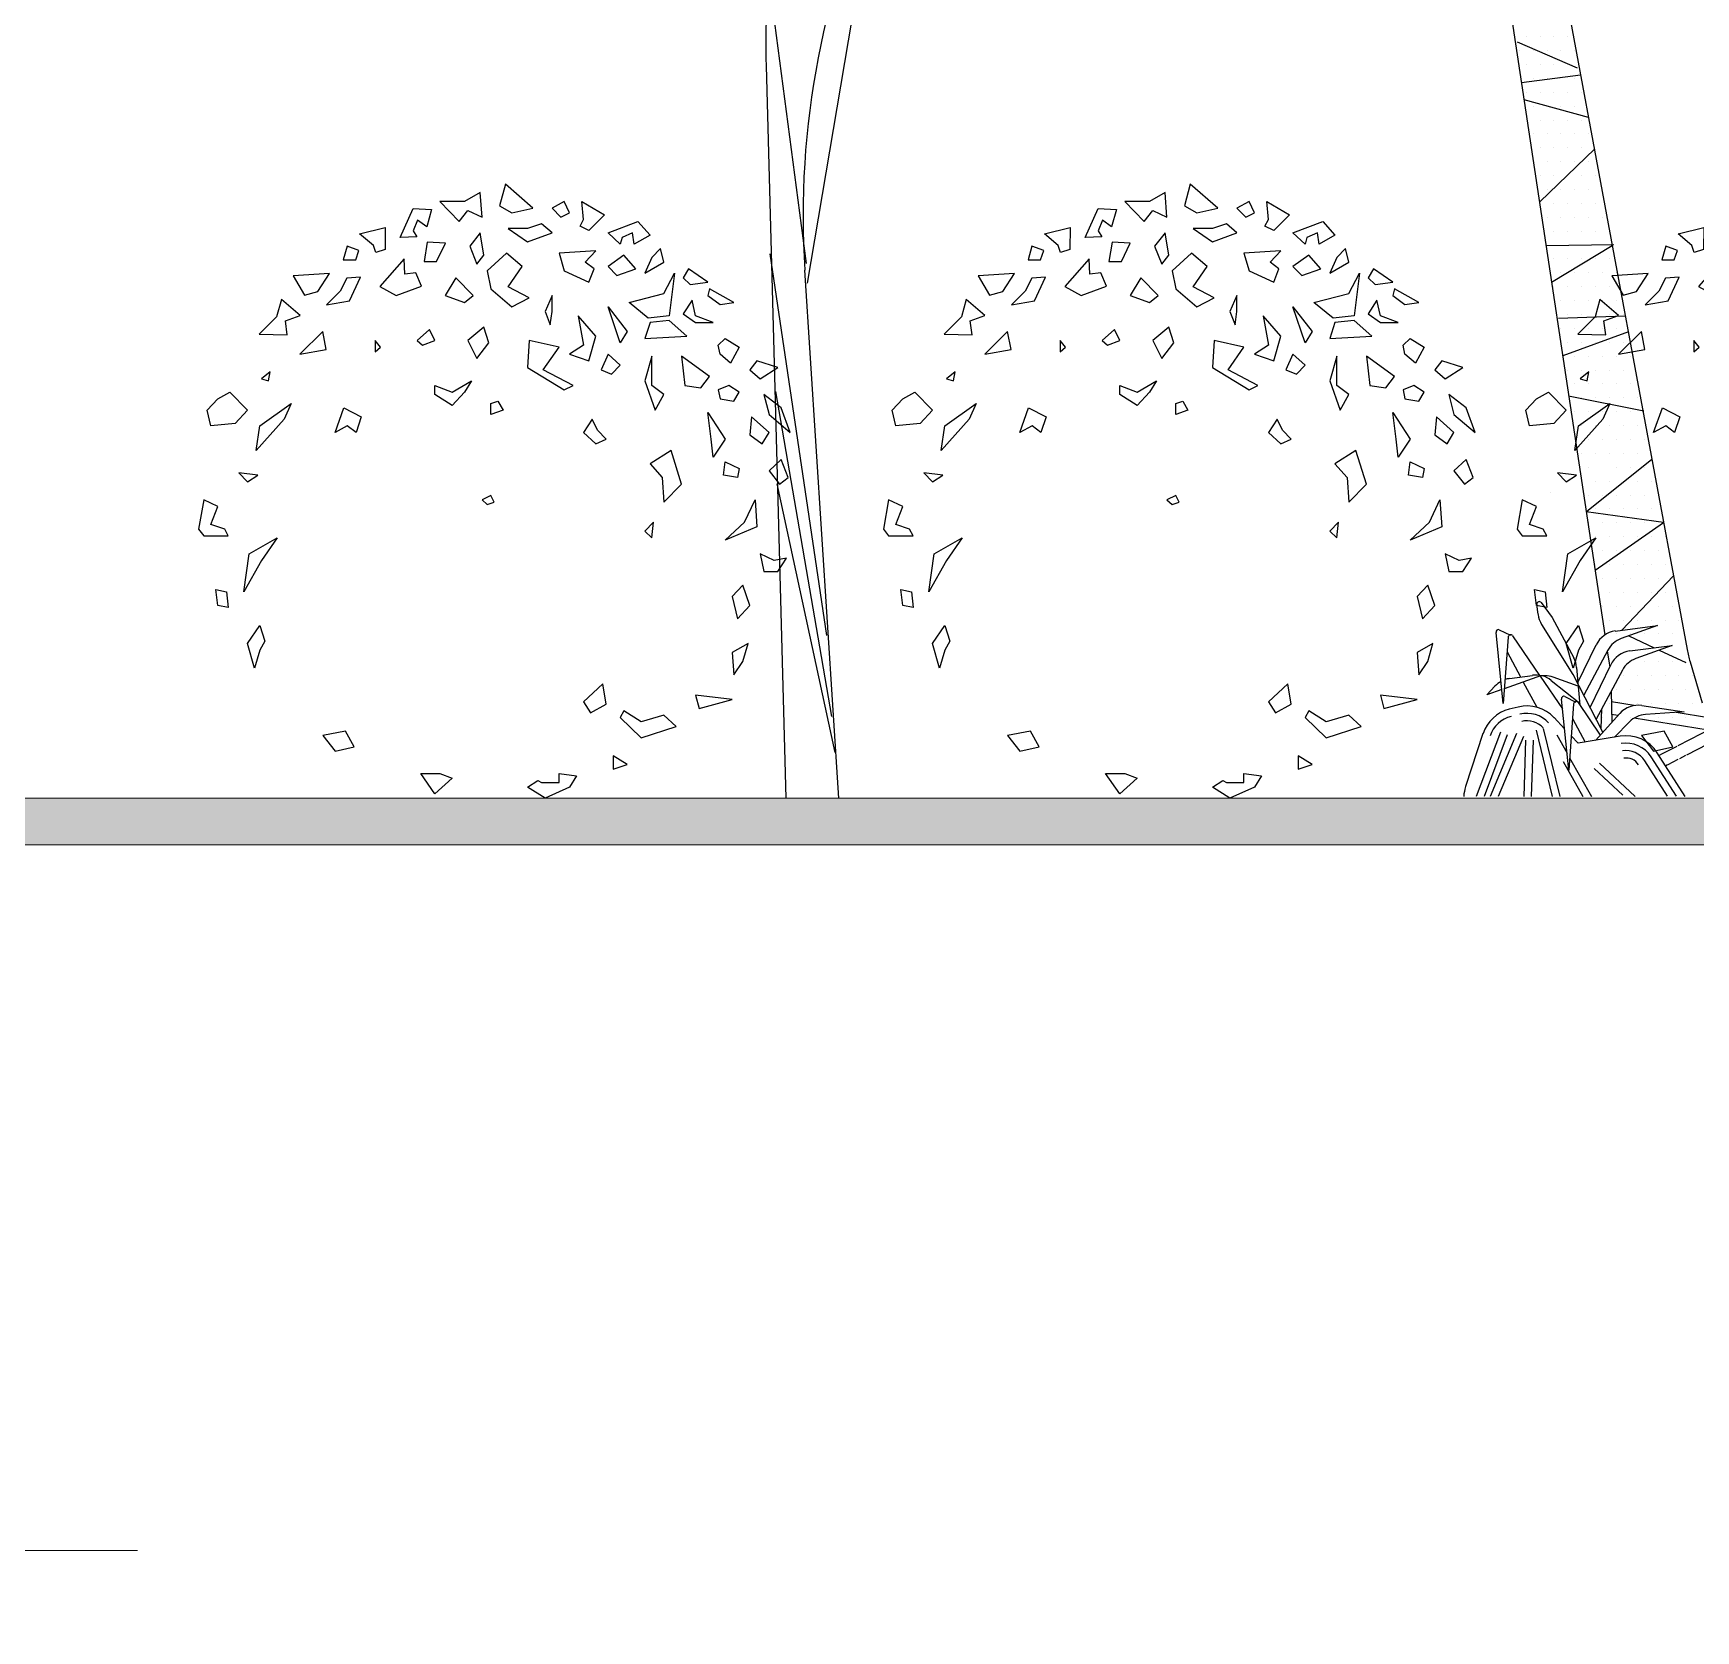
# Model space of a CAD drawing. Header units: millimetres. Extents: x 485872 to 486142, y -52344 to -52207.
# Drawn here: x 486127.599 to 486131.167, y -52341.063 to -52337.635 of the extents above; entities that cross this region are included whole.
import ezdxf

# ---------------------------------------------------------------- set-up
doc = ezdxf.new("R2010")
doc.units = ezdxf.units.MM
doc.header["$LTSCALE"] = 15
doc.styles.add('ATTR', font='romans.shx', dxfattribs={"width": 0.8, "height": 0.7})

# ---------------------------------------------------------------- blocks, each defined once
blk = doc.blocks.new('E39')
at = {"color": 97}
for p, q in [((36.6264, 15.5175), (36.638, 15.6067)), ((36.6496, 15.4977), (36.6728, 15.5968)), ((36.5877, 15.5769), (36.5877, 15.5423)), ((36.6882, 15.458), (36.7114, 15.572)), ((37.2024, 15.5175), (37.2101, 15.5373)), ((36.6032, 15.5274), (36.5104, 15.5323)), ((36.7153, 15.3985), (36.7424, 15.5224)), ((36.9241, 15.4084), (36.9434, 15.5224)), ((36.9743, 15.4431), (37.0014, 15.5323)), ((37.0168, 15.4679), (37.0323, 15.5224)), ((37.1251, 15.5125), (37.1367, 15.458)), ((36.6689, 15.4729), (36.5375, 15.4977)), ((37.0594, 15.4828), (37.0942, 15.4332)), ((37.098, 15.4927), (37.1173, 15.4332)), ((36.4331, 15.4084), (36.3248, 15.463)), ((36.7385, 15.349), (36.7733, 15.463)), ((36.8545, 15.3391), (36.8893, 15.4679)), ((37.0284, 15.463), (37.0826, 15.4084)), ((36.5491, 15.3638), (36.4254, 15.4481)), ((36.6998, 15.4332), (36.5529, 15.458)), ((36.2321, 15.4184), (36.1509, 15.4283)), ((36.3171, 15.4233), (36.3016, 15.2498)), ((36.7269, 15.3737), (36.5916, 15.4332)), ((36.9627, 15.4332), (37.0555, 15.3936)), ((36.1431, 15.3985), (36.1083, 15.4084)), ((36.263, 15.4184), (36.2475, 15.2845)), ((36.3867, 15.4134), (36.3287, 15.2102)), ((36.1315, 15.3936), (36.1238, 15.3638)), ((36.4524, 15.3985), (36.3751, 15.2251)), ((36.6148, 15.3093), (36.5529, 15.3886)), ((36.6225, 15.3837), (36.7501, 15.2895)), ((36.7578, 15.2994), (36.7849, 15.3985)), ((36.8197, 15.2845), (36.8313, 15.3936)), ((36.9086, 15.3936), (37.013, 15.3737)), ((36.5027, 15.3787), (36.4292, 15.2399)), ((37.1251, 15.3291), (37.2604, 15.3787)), ((36.8777, 15.3539), (36.982, 15.3391)), ((37.0516, 15.3093), (37.1251, 15.3589)), ((36.5761, 15.344), (36.4795, 15.2399)), ((36.9279, 15.2697), (37.0478, 15.344)), ((37.214, 15.3291), (37.2759, 15.2102)), ((37.2604, 15.3291), (37.3261, 15.2201)), ((37.299, 15.3291), (37.357, 15.235)), ((37.3377, 15.3192), (37.3996, 15.3291)), ((36.8351, 15.3044), (36.9395, 15.3143)), ((37.0826, 15.3143), (37.1985, 15.1953)), ((37.1521, 15.3242), (37.2411, 15.2102)), ((37.3338, 15.3192), (37.3841, 15.2449)), ((37.388, 15.3093), (37.4421, 15.3093)), ((36.638, 15.2994), (36.5181, 15.2251)), ((37.0284, 15.2994), (37.1367, 15.2003)), ((37.4498, 15.2945), (37.4807, 15.2895)), ((36.9627, 15.2796), (37.0903, 15.1904)), ((37.5349, 15.2399), (37.5426, 15.2152)), ((36.4911, 15.1854), (36.5491, 15.0962)), ((36.5336, 15.1854), (36.5761, 15.1012)), ((36.4254, 15.1705), (36.3248, 15.1557)), ((36.3906, 15.1557), (36.4717, 15.0566)), ((36.437, 15.1705), (36.522, 15.0714)), ((36.9743, 15.1408), (37.098, 15.1656)), ((37.098, 15.1259), (37.2604, 15.1656)), ((36.3171, 15.1359), (36.2398, 15.1111)), ((36.3364, 15.1359), (36.4215, 15.0367)), ((37.0014, 15.1408), (37.0323, 14.9227)), ((36.2939, 15.116), (36.4099, 14.9723)), ((37.0555, 15.1259), (37.0748, 14.8732)), ((37.156, 15.1012), (37.357, 15.116)), ((36.2514, 15.1012), (36.3635, 14.9525)), ((37.1173, 15.1012), (37.1289, 14.8434)), ((36.2359, 15.0863), (36.1702, 15.0714)), ((37.1715, 15.0913), (37.1792, 14.8137)), ((36.2282, 15.0764), (36.3132, 14.9327)), ((37.214, 15.0714), (37.2488, 14.7889)), ((36.1895, 15.0516), (36.1238, 15.0367)), ((36.5993, 15.0417), (36.6302, 14.8484)), ((37.2488, 15.0566), (37.4034, 15.0566)), ((37.2681, 15.0466), (37.299, 14.779)), ((36.1586, 15.0268), (36.089, 14.9872)), ((36.8429, 15.0219), (36.7346, 14.8434)), ((37.3145, 15.0268), (37.4653, 14.9971)), ((37.3222, 15.0219), (37.357, 14.7542)), ((36.5684, 15.0169), (36.406, 14.9376)), ((36.5607, 15.002), (36.5955, 14.7939)), ((36.1161, 14.9822), (36.089, 14.9673)), ((36.8661, 14.9921), (37.0323, 14.8732)), ((37.357, 14.9971), (37.5155, 14.9376)), ((37.3802, 14.9773), (37.388, 14.7542)), ((36.1045, 14.9574), (36.1161, 14.893)), ((36.5181, 14.9525), (36.58, 14.7394)), ((36.8854, 14.9574), (36.754, 14.7344)), ((37.4189, 14.9574), (37.4266, 14.7542)), ((36.0852, 14.9426), (36.0736, 14.9426)), ((36.0852, 14.9376), (36.089, 14.9029)), ((37.446, 14.9376), (37.5658, 14.8831)), ((36.4833, 14.9178), (36.5568, 14.6799)), ((37.4653, 14.9128), (37.4498, 14.7592)), ((36.9086, 14.9029), (37.071, 14.7939)), ((37.4923, 14.888), (37.4769, 14.7691)), ((37.4962, 14.888), (37.5658, 14.8583)), ((36.9241, 14.8682), (36.7849, 14.67)), ((37.5078, 14.8732), (37.5078, 14.7741)), ((36.4524, 14.8583), (36.522, 14.6799)), ((37.531, 14.8484), (37.5851, 14.8187)), ((36.9395, 14.8335), (37.0864, 14.7245)), ((37.5349, 14.8385), (37.5349, 14.784)), ((37.5542, 14.8187), (37.5619, 14.784)), ((37.5619, 14.8137), (37.5929, 14.7889)), ((36.955, 14.779), (36.8274, 14.6303)), ((36.9666, 14.7344), (37.0748, 14.67)), ((36.9743, 14.6848), (36.8738, 14.5857)), ((36.3751, 14.6551), (36.348, 14.6155)), ((36.379, 14.6353), (36.3983, 14.6056)), ((36.9859, 14.5213), (37.013, 14.5114))]:
    blk.add_line(p, q, dxfattribs=at)
at = {"color": 84}
for p, q in [((37.04, 15.4729), (37.0942, 15.5571)), ((37.098, 15.4977), (37.156, 15.5571)), ((37.1637, 15.5125), (37.1947, 15.5522)), ((37.1792, 15.5175), (37.2063, 15.4977)), ((37.156, 15.5125), (37.1637, 15.4828)), ((36.3364, 15.4184), (36.2205, 15.4481)), ((36.2089, 15.4134), (36.205, 15.3044)), ((36.1625, 15.3985), (36.1625, 15.349)), ((37.2333, 15.3341), (37.3686, 15.3589)), ((37.4073, 15.3044), (37.4266, 15.2399)), ((37.4537, 15.2895), (37.4769, 15.2152)), ((37.5001, 15.2697), (37.5078, 15.2201)), ((36.2011, 15.0566), (36.2668, 14.9277)), ((36.1779, 15.0318), (36.2166, 14.9079)), ((36.1393, 14.9971), (36.1779, 14.888)), ((36.4949, 14.9426), (36.3558, 14.8236)), ((36.4524, 14.8682), (36.3442, 14.7443)), ((36.4254, 14.7988), (36.4911, 14.67)), ((36.4176, 14.784), (36.348, 14.665)), ((36.406, 14.7542), (36.4756, 14.6303)), ((36.3906, 14.6997), (36.4408, 14.6105)), ((36.982, 14.6452), (37.0594, 14.6155)), ((36.9898, 14.6056), (36.9086, 14.551)), ((36.9898, 14.5808), (37.04, 14.5659)), ((36.982, 14.5461), (36.9395, 14.5312)), ((36.9859, 14.4965), (36.9588, 14.4965))]:
    blk.add_line(p, q, dxfattribs=at)
at = {"color": 99}
for p, q in [((36.6225, 15.344), (36.7076, 15.235)), ((36.7578, 15.235), (36.7965, 15.3143)), ((36.6844, 15.2994), (36.7617, 15.2102)), ((36.8351, 15.2152), (36.9086, 15.2796)), ((36.6728, 15.2598), (36.5761, 15.2201)), ((36.7965, 15.235), (36.8699, 15.2598)), ((36.8931, 15.2498), (37.0594, 15.1805)), ((36.7114, 15.2152), (36.6302, 15.2052)), ((36.8506, 15.2201), (37.0091, 15.1606)), ((36.8197, 15.2003), (36.9047, 15.1755)), ((36.5723, 15.1854), (36.6148, 15.116)), ((36.6109, 15.1755), (36.6457, 15.1259)), ((36.7308, 15.1904), (36.6998, 15.1854)), ((36.6573, 15.1705), (36.6805, 15.1309)), ((36.8854, 15.1507), (36.9472, 15.1705)), ((36.8622, 15.1458), (36.9009, 15.0863)), ((36.9009, 15.1458), (36.9472, 15.0318)), ((36.9472, 15.1408), (36.9936, 14.9773)), ((36.7037, 15.121), (36.5645, 15.0913)), ((36.7192, 15.121), (36.7076, 15.0615)), ((36.7694, 15.1259), (36.7385, 15.0764)), ((36.7694, 15.1259), (36.8699, 15.1061)), ((36.6844, 15.1111), (36.6902, 14.9952)), ((36.7887, 15.1012), (36.7192, 15.012)), ((36.7965, 15.1012), (36.9125, 15.0516)), ((36.6534, 15.0863), (36.4563, 15.002)), ((36.6457, 15.0813), (36.6573, 14.9178)), ((36.8119, 15.0714), (36.7269, 14.9426)), ((36.8235, 15.0615), (36.982, 14.9624))]:
    blk.add_line(p, q, dxfattribs=at)
at = {"color": 47}
for p, q in [((36.729, 15.0246), (36.7488, 14.454)), ((36.6905, 14.9944), (36.6601, 14.5534)), ((36.6601, 14.5534), (36.638, 12.976)), ((36.7821, 13.516), (36.8153, 12.4644)), ((36.8153, 12.4644), (36.8929, 11.8249)), ((36.6712, 12.0807), (36.7355, 11.6)), ((36.8929, 11.8249), (36.9652, 11.6))]:
    blk.add_line(p, q, dxfattribs=at)
at = {"color": 45}
for p, q in [((36.7488, 14.454), (36.7821, 13.516)), ((36.6561, 14.3962), (36.7528, 14.3486)), ((36.6561, 14.1674), (36.7602, 14.1198)), ((36.6487, 13.829), (36.7714, 13.686)), ((36.6487, 13.4048), (36.7862, 13.3762)), ((36.6449, 13.1617), (36.7937, 13.1188)), ((36.638, 12.976), (36.6712, 12.0807))]:
    blk.add_line(p, q, dxfattribs=at)
at = {"color": 49}
for p, q in [((36.6561, 14.3343), (36.7528, 14.2866)), ((36.6561, 14.1293), (36.7639, 14.0483)), ((36.6561, 14.0149), (36.7639, 14.0006)), ((36.6524, 13.8719), (36.7714, 13.7575)), ((36.6449, 13.6288), (36.7751, 13.5954)), ((36.6487, 13.5764), (36.7825, 13.5525)), ((36.6412, 13.2618), (36.79, 13.2046)), ((36.6449, 13.2093), (36.7937, 13.1617))]:
    blk.add_line(p, q, dxfattribs=at)
at = {"color": 97}
for centre, radius, start, end in [((36.3692, 15.2123), 0.3943, 350.285, 64.1123), ((37.2496, 15.0147), 0.5079, 91.4032, 163.882), ((36.303, 14.9052), 0.518, 27.6712, 112.5305), ((37.2115, 14.6902), 0.6438, 56.1927, 134.3213), ((36.5525, 14.618), 0.5677, 68.3831, 147.5322), ((37.0256, 14.5512), 0.655, 113.7592, 177.4133), ((36.8543, 14.2377), 0.9128, 35.9878, 95.8227), ((36.0817, 14.5418), 0.9062, 356.1943, 41.3785)]:
    blk.add_arc(centre, radius, start, end, dxfattribs=at)
blk = doc.blocks.new('e48')
at = {"color": 47}
for p, q in [((26.2934, 8.146), (26.4594, 7.0464)), ((26.3756, 8.1514), (26.5848, 7.0241)), ((26.3254, 7.951), (26.4173, 7.9115)), ((26.4135, 7.9377), (26.4135, 7.9377)), ((26.3322, 7.8891), (26.4221, 7.9009)), ((26.4135, 7.8954), (26.4135, 7.8954)), ((26.4241, 7.8742), (26.4241, 7.8742)), ((26.4342, 7.8356), (26.3362, 7.8627)), ((26.4135, 7.853), (26.4135, 7.853)), ((26.4241, 7.8318), (26.4241, 7.8318)), ((26.4439, 7.7881), (26.36, 7.7071)), ((26.3605, 7.7894), (26.3605, 7.7894)), ((26.3817, 7.7894), (26.3817, 7.7894)), ((26.4029, 7.7894), (26.4029, 7.7894)), ((26.4135, 7.8106), (26.4135, 7.8106)), ((26.4241, 7.7894), (26.4241, 7.7894)), ((26.4347, 7.8106), (26.4347, 7.8106)), ((26.3711, 7.7682), (26.3711, 7.7682)), ((26.3923, 7.7682), (26.3923, 7.7682)), ((26.4135, 7.7682), (26.4135, 7.7682)), ((26.4347, 7.7682), (26.4347, 7.7682)), ((26.4705, 7.6401), (26.3781, 7.584)), ((26.3817, 7.5775), (26.3817, 7.5775)), ((26.4029, 7.5775), (26.4029, 7.5775)), ((26.4241, 7.5775), (26.4241, 7.5775)), ((26.4453, 7.5775), (26.4453, 7.5775)), ((26.4664, 7.5775), (26.4664, 7.5775)), ((26.3888, 7.5294), (26.4896, 7.5333)), ((26.3923, 7.5563), (26.3923, 7.5563)), ((26.4029, 7.5351), (26.4029, 7.5351)), ((26.4135, 7.5563), (26.4135, 7.5563)), ((26.4241, 7.5351), (26.4241, 7.5351)), ((26.4347, 7.5563), (26.4347, 7.5563)), ((26.4453, 7.5351), (26.4453, 7.5351)), ((26.4559, 7.5563), (26.4559, 7.5563)), ((26.4664, 7.5351), (26.4664, 7.5351)), ((26.477, 7.5563), (26.477, 7.5563)), ((26.4876, 7.5351), (26.4876, 7.5351)), ((26.3923, 7.5139), (26.3923, 7.5139)), ((26.4954, 7.5085), (26.3951, 7.4723)), ((26.4135, 7.5139), (26.4135, 7.5139)), ((26.4347, 7.5139), (26.4347, 7.5139)), ((26.4559, 7.5139), (26.4559, 7.5139)), ((26.477, 7.5139), (26.477, 7.5139)), ((26.4029, 7.4927), (26.4029, 7.4927)), ((26.4241, 7.4927), (26.4241, 7.4927)), ((26.4453, 7.4927), (26.4453, 7.4927)), ((26.4664, 7.4927), (26.4664, 7.4927)), ((26.4876, 7.4927), (26.4876, 7.4927)), ((26.4135, 7.4716), (26.4135, 7.4716)), ((26.4347, 7.4716), (26.4347, 7.4716)), ((26.4559, 7.4716), (26.4559, 7.4716)), ((26.477, 7.4716), (26.477, 7.4716)), ((26.4982, 7.4716), (26.4982, 7.4716)), ((26.4029, 7.4504), (26.4029, 7.4504)), ((26.4241, 7.4504), (26.4241, 7.4504)), ((26.4453, 7.4504), (26.4453, 7.4504)), ((26.4664, 7.4504), (26.4664, 7.4504)), ((26.4876, 7.4504), (26.4876, 7.4504)), ((26.549, 7.2173), (26.4446, 7.1444)), ((26.4453, 7.1537), (26.4453, 7.1537)), ((26.4453, 7.1537), (26.4453, 7.1537)), ((26.4664, 7.1537), (26.4664, 7.1537)), ((26.4876, 7.1537), (26.4876, 7.1537)), ((26.5088, 7.1537), (26.5088, 7.1537)), ((26.53, 7.1537), (26.53, 7.1537)), ((26.5512, 7.1537), (26.5512, 7.1537)), ((26.4559, 7.1325), (26.4559, 7.1325)), ((26.477, 7.1325), (26.477, 7.1325)), ((26.564, 7.1365), (26.4851, 7.0535)), ((26.4982, 7.1325), (26.4982, 7.1325)), ((26.5194, 7.1325), (26.5194, 7.1325)), ((26.5406, 7.1325), (26.5406, 7.1325)), ((26.5618, 7.1325), (26.5618, 7.1325)), ((26.5618, 7.1325), (26.5618, 7.1325)), ((26.5618, 7.1325), (26.5618, 7.1325)), ((26.4664, 7.1113), (26.4664, 7.1113)), ((26.4876, 7.1113), (26.4876, 7.1113)), ((26.5088, 7.1113), (26.5088, 7.1113)), ((26.53, 7.1113), (26.53, 7.1113)), ((26.5512, 7.1113), (26.5512, 7.1113)), ((26.5512, 7.1113), (26.5512, 7.1113)), ((26.5512, 7.1113), (26.5512, 7.1113)), ((26.4559, 7.0901), (26.4559, 7.0901)), ((26.477, 7.0901), (26.477, 7.0901)), ((26.4982, 7.0901), (26.4982, 7.0901)), ((26.5194, 7.0901), (26.5194, 7.0901)), ((26.5406, 7.0901), (26.5406, 7.0901)), ((26.5406, 7.0901), (26.5406, 7.0901)), ((26.5406, 7.0901), (26.5406, 7.0901)), ((26.5618, 7.0901), (26.5618, 7.0901)), ((26.5618, 7.0901), (26.5618, 7.0901)), ((26.5618, 7.0901), (26.5618, 7.0901)), ((26.4664, 7.0689), (26.4664, 7.0689)), ((26.4876, 7.0689), (26.4876, 7.0689)), ((26.5088, 7.0689), (26.5088, 7.0689)), ((26.5088, 7.0689), (26.5088, 7.0689)), ((26.5088, 7.0689), (26.5088, 7.0689)), ((26.53, 7.0689), (26.53, 7.0689)), ((26.53, 7.0689), (26.53, 7.0689)), ((26.53, 7.0689), (26.53, 7.0689)), ((26.5512, 7.0689), (26.5512, 7.0689)), ((26.5512, 7.0689), (26.5512, 7.0689)), ((26.5512, 7.0689), (26.5512, 7.0689)), ((26.5724, 7.0689), (26.5724, 7.0689)), ((26.5724, 7.0689), (26.5724, 7.0689)), ((26.5724, 7.0689), (26.5724, 7.0689)), ((26.477, 7.0477), (26.477, 7.0477)), ((26.4959, 7.0449), (26.5348, 7.0267)), ((26.4982, 7.0477), (26.4982, 7.0477)), ((26.5194, 7.0477), (26.5194, 7.0477)), ((26.5406, 7.0477), (26.5406, 7.0477)), ((26.5618, 7.0477), (26.5618, 7.0477)), ((26.4631, 7.0216), (26.4668, 6.9976)), ((26.5194, 7.0054), (26.5194, 7.0054)), ((26.5406, 7.0054), (26.5406, 7.0054)), ((26.5423, 7.0232), (26.5827, 7.0043)), ((26.5618, 7.0054), (26.5618, 7.0054)), ((26.583, 7.0054), (26.583, 7.0054)), ((26.583, 7.0054), (26.583, 7.0054)), ((26.5893, 7.0054), (26.6077, 6.9426)), ((26.4876, 6.9842), (26.4876, 6.9842)), ((26.5088, 6.9842), (26.5088, 6.9842)), ((26.53, 6.9842), (26.53, 6.9842)), ((26.5512, 6.9842), (26.5512, 6.9842)), ((26.5724, 6.9842), (26.5724, 6.9842)), ((26.5936, 6.9842), (26.5936, 6.9842)), ((26.469, 6.9607), (26.4698, 6.9128)), ((26.477, 6.963), (26.477, 6.963)), ((26.4982, 6.963), (26.4982, 6.963)), ((26.5194, 6.963), (26.5194, 6.963)), ((26.5406, 6.963), (26.5406, 6.963)), ((26.5618, 6.963), (26.5618, 6.963)), ((26.583, 6.963), (26.583, 6.963)), ((26.4664, 6.9418), (26.4664, 6.9418)), ((26.5039, 6.9384), (26.4693, 6.9441)), ((26.4793, 6.9233), (26.4696, 6.9249)), ((26.4876, 6.9418), (26.4876, 6.9418)), ((26.5088, 6.9418), (26.5088, 6.9418)), ((26.53, 6.9418), (26.53, 6.9418)), ((26.5512, 6.9418), (26.5512, 6.9418)), ((26.6174, 6.9199), (26.5683, 6.9279)), ((26.5724, 6.9418), (26.5724, 6.9418)), ((26.5936, 6.9418), (26.5936, 6.9418)), ((26.4559, 6.9206), (26.4559, 6.9206)), ((26.477, 6.9206), (26.477, 6.9206)), ((26.4982, 6.9206), (26.4982, 6.9206)), ((26.6169, 6.9009), (26.504, 6.9193)), ((26.5194, 6.9206), (26.5194, 6.9206)), ((26.5406, 6.9206), (26.5406, 6.9206)), ((26.5618, 6.9206), (26.5618, 6.9206)), ((26.624, 6.9045), (26.5705, 6.877)), ((26.583, 6.9206), (26.583, 6.9206)), ((26.5689, 6.8762), (26.5459, 6.8644)), ((26.6322, 6.8876), (26.5837, 6.8626)), ((26.5458, 6.8643), (26.542, 6.8623)), ((26.5708, 6.856), (26.5555, 6.8481)), ((26.5826, 6.8621), (26.5733, 6.8573)), ((26.555, 6.8479), (26.5522, 6.8464))]:
    blk.add_line(p, q, dxfattribs=at)
at = {"color": 49}
for p, q in [((26.3393, 7.9589), (26.3393, 7.9589)), ((26.3605, 7.9589), (26.3605, 7.9589)), ((26.3817, 7.9589), (26.3817, 7.9589)), ((26.4029, 7.9589), (26.4029, 7.9589)), ((26.3287, 7.9377), (26.3287, 7.9377)), ((26.3393, 7.9166), (26.3393, 7.9166)), ((26.3499, 7.9377), (26.3499, 7.9377)), ((26.3605, 7.9166), (26.3605, 7.9166)), ((26.3711, 7.9377), (26.3711, 7.9377)), ((26.3817, 7.9166), (26.3817, 7.9166)), ((26.3923, 7.9377), (26.3923, 7.9377)), ((26.4029, 7.9166), (26.4029, 7.9166)), ((26.3499, 7.8954), (26.3499, 7.8954)), ((26.3711, 7.8954), (26.3711, 7.8954)), ((26.3923, 7.8954), (26.3923, 7.8954)), ((26.3393, 7.8742), (26.3393, 7.8742)), ((26.3605, 7.8742), (26.3605, 7.8742)), ((26.3817, 7.8742), (26.3817, 7.8742)), ((26.4029, 7.8742), (26.4029, 7.8742)), ((26.3499, 7.853), (26.3499, 7.853)), ((26.3711, 7.853), (26.3711, 7.853)), ((26.3923, 7.853), (26.3923, 7.853)), ((26.3605, 7.8318), (26.3605, 7.8318)), ((26.3817, 7.8318), (26.3817, 7.8318)), ((26.4029, 7.8318), (26.4029, 7.8318)), ((26.3499, 7.8106), (26.3499, 7.8106)), ((26.3711, 7.8106), (26.3711, 7.8106)), ((26.3923, 7.8106), (26.3923, 7.8106)), ((26.3605, 7.747), (26.3605, 7.747)), ((26.3817, 7.747), (26.3817, 7.747)), ((26.4029, 7.747), (26.4029, 7.747)), ((26.4241, 7.747), (26.4241, 7.747)), ((26.4453, 7.747), (26.4453, 7.747)), ((26.3711, 7.7258), (26.3711, 7.7258)), ((26.3923, 7.7258), (26.3923, 7.7258)), ((26.4135, 7.7258), (26.4135, 7.7258)), ((26.4347, 7.7258), (26.4347, 7.7258)), ((26.3605, 7.7046), (26.3605, 7.7046)), ((26.3817, 7.7046), (26.3817, 7.7046)), ((26.4029, 7.7046), (26.4029, 7.7046)), ((26.4241, 7.7046), (26.4241, 7.7046)), ((26.4453, 7.7046), (26.4453, 7.7046)), ((26.3711, 7.6835), (26.3711, 7.6835)), ((26.3817, 7.6623), (26.3817, 7.6623)), ((26.3923, 7.6835), (26.3923, 7.6835)), ((26.4029, 7.6623), (26.4029, 7.6623)), ((26.4135, 7.6835), (26.4135, 7.6835)), ((26.4241, 7.6623), (26.4241, 7.6623)), ((26.4347, 7.6835), (26.4347, 7.6835)), ((26.4453, 7.6623), (26.4453, 7.6623)), ((26.4559, 7.6835), (26.4559, 7.6835)), ((26.3703, 7.6406), (26.4732, 7.6417)), ((26.3711, 7.6411), (26.3711, 7.6411)), ((26.3923, 7.6411), (26.3923, 7.6411)), ((26.4135, 7.6411), (26.4135, 7.6411)), ((26.4347, 7.6411), (26.4347, 7.6411)), ((26.4559, 7.6411), (26.4559, 7.6411)), ((26.3817, 7.6199), (26.3817, 7.6199)), ((26.4029, 7.6199), (26.4029, 7.6199)), ((26.4241, 7.6199), (26.4241, 7.6199)), ((26.4453, 7.6199), (26.4453, 7.6199)), ((26.4664, 7.6199), (26.4664, 7.6199)), ((26.3923, 7.5987), (26.3923, 7.5987)), ((26.4135, 7.5987), (26.4135, 7.5987)), ((26.4347, 7.5987), (26.4347, 7.5987)), ((26.4559, 7.5987), (26.4559, 7.5987)), ((26.477, 7.5987), (26.477, 7.5987)), ((26.4037, 7.4111), (26.5186, 7.3884)), ((26.4135, 7.4292), (26.4135, 7.4292)), ((26.4241, 7.408), (26.4241, 7.408)), ((26.4347, 7.4292), (26.4347, 7.4292)), ((26.4453, 7.408), (26.4453, 7.408)), ((26.4559, 7.4292), (26.4559, 7.4292)), ((26.4664, 7.408), (26.4664, 7.408)), ((26.477, 7.4292), (26.477, 7.4292)), ((26.4876, 7.408), (26.4876, 7.408)), ((26.4982, 7.4292), (26.4982, 7.4292)), ((26.5088, 7.408), (26.5088, 7.408)), ((26.4135, 7.3868), (26.4135, 7.3868)), ((26.4347, 7.3868), (26.4347, 7.3868)), ((26.4559, 7.3868), (26.4559, 7.3868)), ((26.477, 7.3868), (26.477, 7.3868)), ((26.4982, 7.3868), (26.4982, 7.3868)), ((26.4241, 7.3656), (26.4241, 7.3656)), ((26.4453, 7.3656), (26.4453, 7.3656)), ((26.4664, 7.3656), (26.4664, 7.3656)), ((26.4876, 7.3656), (26.4876, 7.3656)), ((26.5088, 7.3656), (26.5088, 7.3656)), ((26.4347, 7.3444), (26.4347, 7.3444)), ((26.4559, 7.3444), (26.4559, 7.3444)), ((26.477, 7.3444), (26.477, 7.3444)), ((26.4982, 7.3444), (26.4982, 7.3444)), ((26.5194, 7.3444), (26.5194, 7.3444)), ((26.4241, 7.3232), (26.4241, 7.3232)), ((26.5311, 7.3139), (26.4311, 7.2341)), ((26.4453, 7.3232), (26.4453, 7.3232)), ((26.4664, 7.3232), (26.4664, 7.3232)), ((26.4876, 7.3232), (26.4876, 7.3232)), ((26.5088, 7.3232), (26.5088, 7.3232)), ((26.4241, 7.2808), (26.4241, 7.2808)), ((26.4347, 7.302), (26.4347, 7.302)), ((26.4453, 7.2808), (26.4453, 7.2808)), ((26.4664, 7.2808), (26.4664, 7.2808)), ((26.477, 7.302), (26.477, 7.302)), ((26.4876, 7.2808), (26.4876, 7.2808)), ((26.4982, 7.302), (26.4982, 7.302)), ((26.5088, 7.2808), (26.5088, 7.2808)), ((26.5194, 7.302), (26.5194, 7.302)), ((26.53, 7.2808), (26.53, 7.2808)), ((26.4347, 7.2596), (26.4347, 7.2596)), ((26.4559, 7.2596), (26.4559, 7.2596)), ((26.477, 7.2596), (26.477, 7.2596)), ((26.4982, 7.2596), (26.4982, 7.2596)), ((26.5194, 7.2596), (26.5194, 7.2596)), ((26.5406, 7.2596), (26.5406, 7.2596)), ((26.431, 7.2345), (26.5488, 7.2181)), ((26.4453, 7.2385), (26.4453, 7.2385)), ((26.4664, 7.2385), (26.4664, 7.2385)), ((26.4876, 7.2385), (26.4876, 7.2385)), ((26.5088, 7.2385), (26.5088, 7.2385)), ((26.53, 7.2385), (26.53, 7.2385)), ((26.4347, 7.2173), (26.4347, 7.2173)), ((26.4347, 7.2173), (26.4347, 7.2173)), ((26.4559, 7.2173), (26.4559, 7.2173)), ((26.4559, 7.2173), (26.4559, 7.2173)), ((26.477, 7.2173), (26.477, 7.2173)), ((26.477, 7.2173), (26.477, 7.2173)), ((26.4982, 7.2173), (26.4982, 7.2173)), ((26.4982, 7.2173), (26.4982, 7.2173)), ((26.5194, 7.2173), (26.5194, 7.2173)), ((26.5194, 7.2173), (26.5194, 7.2173)), ((26.5406, 7.2173), (26.5406, 7.2173)), ((26.5406, 7.2173), (26.5406, 7.2173)), ((26.4453, 7.1961), (26.4453, 7.1961)), ((26.4453, 7.1961), (26.4453, 7.1961)), ((26.4664, 7.1961), (26.4664, 7.1961)), ((26.4664, 7.1961), (26.4664, 7.1961)), ((26.4876, 7.1961), (26.4876, 7.1961)), ((26.4876, 7.1961), (26.4876, 7.1961)), ((26.5088, 7.1961), (26.5088, 7.1961)), ((26.5088, 7.1961), (26.5088, 7.1961)), ((26.53, 7.1961), (26.53, 7.1961)), ((26.5512, 7.1961), (26.5512, 7.1961)), ((26.4559, 7.1749), (26.4559, 7.1749)), ((26.4559, 7.1749), (26.4559, 7.1749)), ((26.477, 7.1749), (26.477, 7.1749)), ((26.477, 7.1749), (26.477, 7.1749)), ((26.4982, 7.1749), (26.4982, 7.1749)), ((26.5194, 7.1749), (26.5194, 7.1749)), ((26.5406, 7.1749), (26.5406, 7.1749))]:
    blk.add_line(p, q, dxfattribs=at)
at = {"color": 253}
blk.add_line((26.3769, 7.2632), (26.3769, 7.2632), dxfattribs=at)
at = {"color": 99}
for p, q in [((26.3575, 7.0777), (26.3555, 7.0928)), ((26.3623, 7.0955), (26.3788, 7.0728)), ((26.3788, 7.0728), (26.4119, 7.0112)), ((26.4752, 7.0522), (26.5397, 7.0607)), ((26.5397, 7.0607), (26.4844, 7.0407)), ((26.3043, 6.9417), (26.2933, 7.0502)), ((26.3117, 7.043), (26.3043, 6.9417)), ((26.3186, 7.0448), (26.3598, 6.9846)), ((26.4182, 6.9737), (26.4462, 7.0313)), ((26.4974, 7.0218), (26.5618, 7.0302)), ((26.5618, 7.0302), (26.5065, 7.0102)), ((26.3101, 7.0206), (26.3308, 6.9821)), ((26.464, 7.0231), (26.4272, 6.9546)), ((26.4368, 6.9358), (26.4684, 7.0008)), ((26.4982, 7.0054), (26.4982, 7.0054)), ((26.3555, 6.9816), (26.3059, 6.9642)), ((26.3138, 6.9796), (26.3487, 6.9846)), ((26.4187, 6.9682), (26.3804, 6.9816)), ((26.4162, 6.9966), (26.4212, 6.9391)), ((26.4861, 6.9926), (26.446, 6.9179)), ((26.2792, 6.9548), (26.2917, 6.9681)), ((26.3021, 6.9629), (26.2792, 6.9548)), ((26.3349, 6.9744), (26.3555, 6.9359)), ((26.3983, 6.9525), (26.4152, 6.9435)), ((26.3271, 6.9363), (26.3135, 6.933)), ((26.4116, 6.9413), (26.4042, 6.84)), ((26.4185, 6.9431), (26.4524, 6.8935)), ((26.4451, 6.8854), (26.4821, 6.9265)), ((26.4544, 6.9334), (26.4534, 6.9035)), ((26.5158, 6.9385), (26.5801, 6.9287)), ((26.5801, 6.9287), (26.5214, 6.9249)), ((26.3543, 6.9008), (26.3791, 6.8)), ((26.3978, 6.9031), (26.3819, 6.9201)), ((26.41, 6.9189), (26.4294, 6.8828)), ((26.4969, 6.9136), (26.474, 6.8903)), ((26.2734, 6.8957), (26.2468, 6.8149)), ((26.3, 6.8978), (26.2632, 6.8)), ((26.3246, 6.8958), (26.2843, 6.8)), ((26.3351, 6.8914), (26.2966, 6.8)), ((26.3385, 6.8859), (26.3357, 6.8)), ((26.3498, 6.8856), (26.347, 6.8)), ((26.3859, 6.8938), (26.4016, 6.8661)), ((26.4185, 6.881), (26.408, 6.8921)), ((26.4825, 6.8917), (26.4185, 6.881)), ((26.3958, 6.8534), (26.4259, 6.8)), ((26.4056, 6.8589), (26.4389, 6.8)), ((26.4509, 6.8508), (26.5054, 6.8)), ((26.5548, 6.8004), (26.5203, 6.8542)), ((26.5684, 6.8001), (26.5298, 6.8603)), ((26.582, 6.7999), (26.5393, 6.8664)), ((26.4432, 6.8425), (26.4868, 6.8018))]:
    blk.add_line(p, q, dxfattribs=at)
at = {"color": 97}
for p, q in [((26.2982, 7.054), (26.3156, 7.0459)), ((26.4112, 6.9857), (26.363, 7.0623)), ((26.3606, 6.9834), (26.3947, 6.9335)), ((26.3775, 6.9768), (26.421, 6.9422)), ((26.4563, 6.8978), (26.4112, 6.9857)), ((26.4042, 6.84), (26.3932, 6.9485)), ((26.3653, 6.9035), (26.3908, 6.8)), ((26.3105, 6.8938), (26.2753, 6.8))]:
    blk.add_line(p, q, dxfattribs=at)
at = {"color": 99}
for centre, radius, start, end in [((26.3593, 7.0933), 0.00377, 36.0256, 187.2599), ((26.3948, 7.0824), 0.0377, 187.2599, 212.2117), ((26.297, 7.0506), 0.00377, 71.388, 185.7948), ((26.4801, 7.0149), 0.0377, 97.4872, 154.1243), ((26.3155, 7.0427), 0.00377, 34.3654, 175.8129), ((26.4972, 7.0053), 0.0377, 109.8708, 151.7988), ((26.3787, 6.9934), 0.0377, 4.9487, 28.239), ((26.5023, 6.9844), 0.0377, 97.4872, 154.1243), ((26.5193, 6.9748), 0.0377, 109.8708, 151.7988), ((26.3192, 6.9424), 0.0377, 98.1603, 108.9442), ((26.3541, 6.9474), 0.0377, 51.4474, 98.1603), ((26.368, 6.9461), 0.0377, 70.7207, 109.3672), ((26.3969, 6.9489), 0.00377, 71.388, 185.7948), ((26.3271, 6.8781), 0.0565, 103.8612, 161.8175), ((26.3406, 6.8814), 0.0565, 43.1511, 103.8612), ((26.3406, 6.8814), 0.0452, 43.1511, 103.8612), ((26.4154, 6.941), 0.00377, 34.3654, 175.8129), ((26.5101, 6.9012), 0.0377, 81.3153, 137.9523), ((26.5238, 6.8873), 0.0377, 93.6989, 135.6269), ((26.3406, 6.8814), 0.0339, 43.1511, 103.8612), ((26.4918, 6.8359), 0.0565, 32.6599, 99.4623), ((26.4918, 6.8359), 0.0452, 32.6599, 99.4623), ((26.4918, 6.8359), 0.0339, 32.6599, 99.4623), ((26.4918, 6.8359), 0.0226, 32.6599, 99.4623), ((26.3005, 6.7972), 0.0565, 161.8175, 177.1777)]:
    blk.add_arc(centre, radius, start, end, dxfattribs=at)
at = {"color": 47}
blk.add_arc((26.77, 7.0584), 0.1884, 190.5135, 196.3627, dxfattribs=at)
at = {"color": 97}
for centre, radius, start, end in [((26.3192, 6.9424), 0.0377, 119.0685, 136.8698), ((26.3271, 6.8781), 0.0452, 103.8612, 161.8175)]:
    blk.add_arc(centre, radius, start, end, dxfattribs=at)
blk = doc.blocks.new('m4')
at = {"color": 27}
for p, q in [((1153046.83, 193666.11), (1153061.64, 193753.86)), ((1153036.08, 193749.48), (1153046.59, 193669.64)), ((1153039.41, 193704.98), (1153042.92, 193574)), ((1153050.25, 193603.13), (1153040.14, 193671.39)), ((1153052.41, 193574), (1153046.31, 193668.45)), ((1153051.14, 193588.64), (1153041.15, 193646.77)), ((1153051.77, 193582.21), (1153041.4, 193630.22))]:
    blk.add_line(p, q, dxfattribs=at)
for centre, start, end in [((1153196, 193678.1), 154.547, 183.6902), ((1153189.35, 193709), 173.4603, 181.5354)]:
    blk.add_arc(centre, 150, start, end, dxfattribs=at)
blk = doc.blocks.new('A$C1FC02FEC')
at = {"color": 72}
for points in [[(0.2908, 0.7186), (0.314, 0.6943), (0.3245, 0.7078), (0.3414, 0.6997), (0.3393, 0.7294), (0.3203, 0.7186)], [(0.3695, 0.7393), (0.3625, 0.7132), (0.3772, 0.7051), (0.4025, 0.7105)], [(0.2429, 0.6751), (0.2587, 0.71), (0.2806, 0.7089), (0.2748, 0.6879), (0.2638, 0.6959), (0.2587, 0.6832), (0.2629, 0.676)], [(0.4404, 0.7186), (0.4257, 0.7105), (0.4362, 0.6997), (0.4468, 0.7051)], [(0.4594, 0.6889), (0.4636, 0.697), (0.4615, 0.7186), (0.4889, 0.7024), (0.4699, 0.6835)], [(0.2134, 0.657), (0.2106, 0.6657), (0.1938, 0.6795), (0.2247, 0.6874), (0.2246, 0.6606)], [(0.3393, 0.6808), (0.3266, 0.6646), (0.3351, 0.643), (0.3435, 0.6538)], [(0.373, 0.6862), (0.3962, 0.67), (0.4257, 0.6808), (0.413, 0.6916), (0.3962, 0.6862)], [(0.4931, 0.6808), (0.5289, 0.6943), (0.5437, 0.6781), (0.5247, 0.6673), (0.5226, 0.6808), (0.51, 0.6754), (0.5079, 0.6673)], [(0.1789, 0.6646), (0.1742, 0.6484), (0.1893, 0.6482), (0.193, 0.6595)], [(0.2754, 0.6694), (0.2716, 0.6464), (0.2867, 0.6462), (0.2973, 0.6684)], [(0.5563, 0.6619), (0.5458, 0.6511), (0.5374, 0.6322), (0.5605, 0.6457)], [(0.2478, 0.6494), (0.2184, 0.6162), (0.2382, 0.6053), (0.2686, 0.6167), (0.2616, 0.6326), (0.2484, 0.6309)], [(0.3709, 0.6565), (0.3477, 0.6349), (0.3519, 0.6133), (0.3772, 0.5917), (0.3983, 0.6025), (0.373, 0.616), (0.3899, 0.6403)], [(0.4784, 0.6592), (0.4341, 0.6565), (0.4404, 0.6349), (0.4699, 0.6214), (0.4763, 0.6376), (0.4657, 0.6457)], [(0.5121, 0.6538), (0.4931, 0.6403), (0.5037, 0.6295), (0.5268, 0.6376)], [(0.1141, 0.629), (0.1276, 0.6056), (0.1438, 0.6103), (0.1578, 0.632)], [(0.1542, 0.594), (0.182, 0.5989), (0.1952, 0.6274), (0.1787, 0.6261), (0.1706, 0.6104)], [(0.3098, 0.6268), (0.2971, 0.6052), (0.3203, 0.5971), (0.3309, 0.6052)], [(0.5184, 0.5971), (0.5605, 0.6079), (0.5732, 0.6322), (0.5669, 0.5808), (0.5416, 0.5781)], [(0.5901, 0.6376), (0.5837, 0.6268), (0.5922, 0.6187), (0.6132, 0.6214)], [(0.0731, 0.5588), (0.1067, 0.558), (0.1046, 0.575), (0.1223, 0.5812), (0.0998, 0.6007), (0.094, 0.5796)], [(0.4257, 0.6052), (0.4173, 0.5862), (0.4236, 0.57), (0.4257, 0.5862)], [(0.6153, 0.6133), (0.6132, 0.6052), (0.628, 0.5944), (0.6448, 0.5971)], [(0.4573, 0.5808), (0.4636, 0.5457), (0.4468, 0.5349), (0.4699, 0.5268), (0.4784, 0.5565)], [(0.5079, 0.5484), (0.4931, 0.5917), (0.5163, 0.5619)], [(0.5943, 0.5998), (0.5837, 0.5835), (0.5985, 0.5727), (0.6196, 0.5727), (0.5985, 0.5808)], [(0.1496, 0.5619), (0.1222, 0.5349), (0.1538, 0.5403)], [(0.2782, 0.5646), (0.2634, 0.5511), (0.2697, 0.5457), (0.2845, 0.5511)], [(0.3435, 0.5673), (0.3245, 0.5511), (0.3351, 0.5295), (0.3498, 0.5484)], [(0.5437, 0.5727), (0.5374, 0.5538), (0.5879, 0.5565), (0.5669, 0.5754)], [(0.2128, 0.5511), (0.2128, 0.5376), (0.2192, 0.543)], [(0.3983, 0.5511), (0.3962, 0.5187), (0.4404, 0.4917), (0.451, 0.4971), (0.4151, 0.516), (0.4341, 0.543)], [(0.6406, 0.5241), (0.628, 0.5349), (0.6259, 0.5457), (0.6343, 0.5538), (0.6512, 0.543)], [(0.4931, 0.5349), (0.4847, 0.516), (0.4973, 0.5106), (0.5079, 0.5214)], [(0.5458, 0.5322), (0.5374, 0.5025), (0.55, 0.4674), (0.5605, 0.4863), (0.5458, 0.4971)], [(0.5816, 0.5322), (0.5858, 0.4971), (0.6048, 0.4944), (0.6153, 0.5079)], [(0.6722, 0.5268), (0.6638, 0.516), (0.6765, 0.5052), (0.6975, 0.5187)], [(0.0864, 0.5133), (0.0759, 0.5052), (0.0843, 0.5025)], [(0.3203, 0.489), (0.3056, 0.4728), (0.2845, 0.4863), (0.2845, 0.4971), (0.3056, 0.489), (0.3287, 0.5025)], [(0.0232, 0.4809), (0.0379, 0.489), (0.059, 0.4674), (0.0443, 0.4512), (0.0148, 0.4485), (0.0105, 0.4674)], [(0.6512, 0.489), (0.6385, 0.4971), (0.6259, 0.4917), (0.628, 0.4809), (0.6448, 0.4782)], [(0.6807, 0.4863), (0.687, 0.462), (0.7123, 0.4404), (0.7017, 0.4701)], [(0.0695, 0.4187), (0.0738, 0.4485), (0.1117, 0.4755), (0.1033, 0.4566)], [(0.1644, 0.4404), (0.1749, 0.4701), (0.196, 0.4593), (0.1897, 0.4404), (0.1791, 0.4485)], [(0.3519, 0.4755), (0.3604, 0.4782), (0.3667, 0.4674), (0.3519, 0.462)], [(0.6132, 0.4647), (0.6343, 0.4323), (0.6196, 0.4106), (0.6174, 0.4323)], [(0.4741, 0.4566), (0.4636, 0.4404), (0.4784, 0.4269), (0.491, 0.4323), (0.4805, 0.4431)], [(0.6659, 0.4593), (0.6638, 0.4377), (0.6786, 0.4269), (0.687, 0.4404)], [(0.5437, 0.4025), (0.5584, 0.3863), (0.5605, 0.3566), (0.5816, 0.3782), (0.569, 0.4187)], [(0.6512, 0.3971), (0.6491, 0.3863), (0.6322, 0.389), (0.6343, 0.4052)], [(0.687, 0.3944), (0.6996, 0.3782), (0.7102, 0.3863), (0.7017, 0.4079)], [(0.0485, 0.3917), (0.059, 0.3809), (0.0716, 0.389)], [(0.3519, 0.3647), (0.3414, 0.3593), (0.3477, 0.3539), (0.3561, 0.3566)], [(0.0232, 0.3512), (0.0063, 0.3593), (0, 0.3242), (0.0063, 0.3161), (0.0358, 0.3161), (0.0316, 0.3242), (0.0148, 0.3296)], [(0.6701, 0.3593), (0.6722, 0.3269), (0.6343, 0.3107), (0.6575, 0.3323)], [(0.5479, 0.3323), (0.5374, 0.3215), (0.5458, 0.3134)], [(0.0548, 0.2485), (0.0611, 0.2945), (0.0948, 0.3134), (0.0759, 0.2864)], [(0.6765, 0.2945), (0.6807, 0.2729), (0.6975, 0.2729), (0.7081, 0.2891), (0.6933, 0.2864)], [(0.0337, 0.2485), (0.0358, 0.2296), (0.0232, 0.2323), (0.0211, 0.2512)], [(0.6554, 0.2567), (0.6427, 0.2431), (0.6491, 0.2161), (0.6638, 0.2323)], [(0.0674, 0.1567), (0.059, 0.1864), (0.0738, 0.208), (0.0801, 0.1891), (0.0738, 0.1783)], [(0.6617, 0.1864), (0.6427, 0.1756), (0.6448, 0.1486), (0.6554, 0.1648)], [(0.4868, 0.1378), (0.4636, 0.1162), (0.472, 0.1027), (0.491, 0.1135)], [(0.5985, 0.1243), (0.6027, 0.1081), (0.6427, 0.1189)], [(0.5121, 0.1054), (0.5079, 0.0973), (0.5332, 0.0729), (0.5753, 0.0865), (0.5605, 0.1), (0.5332, 0.0919)], [(0.177, 0.081), (0.1496, 0.0756), (0.1644, 0.0567), (0.1876, 0.0621)], [(0.4994, 0.0351), (0.5163, 0.0405), (0.4994, 0.0513)], [(0.2845, 0.0054), (0.2676, 0.0297), (0.2908, 0.0297), (0.3056, 0.0243)], [(0.4173, 0), (0.3962, 0.0135), (0.4088, 0.0216), (0.413, 0.0189), (0.4341, 0.0189), (0.4341, 0.0297), (0.4552, 0.027), (0.4468, 0.0135)]]:
    blk.add_lwpolyline(points, close=True, dxfattribs=at)
at = {"color": 72, "style": 'ATTR', "width": 0.8, "flags": 9}
blk.add_attdef('ESTCODE', (0.3561, 0.3566), '', height=0.00445, dxfattribs=at)

msp = doc.modelspace()

# ---------------------------------------------------------------- hatches: boundary and pattern name
at = {"linetype": 'Continuous', "lineweight": 13}
h = msp.add_hatch(color=256, dxfattribs=at)
h.dxf.hatch_style = 1
h.paths.add_polyline_path([(486135.5128, -52339.2766), (486086.9039, -52339.2766), (486086.9039, -52339.3766), (486135.5128, -52339.3766)])

# ---------------------------------------------------------------- linework, layer by layer
msp.add_lwpolyline([(486135.5128, -52339.2766), (486086.9039, -52339.2766), (486086.9039, -52339.3766), (486135.5128, -52339.3766)], close=True, dxfattribs=at)
msp.add_lwpolyline([(486126.1717, -52340.891), (486126.9089, -52340.891), (486126.9089, -52340.6709), (486127.1371, -52341.0633), (486127.1371, -52340.891), (486127.8226, -52340.891)], dxfattribs=at)

# ---------------------------------------------------------------- block references
at = {"lineweight": 5}
for name, p, xscale, yscale, zscale in [('E39', (486063.1958, -52360.9415), 1.867160084307194, 1.867160084307194, 1.867160084307194), ('e48', (486093.7502, -52348.8383), 1.40674330946058, 1.40674330946058, 1.40674330946058)]:
    msp.add_blockref(name, p, dxfattribs=dict(at, xscale=xscale, yscale=yscale, zscale=zscale))
at = {"xscale": 0.012, "yscale": 0.012, "zscale": 0.012}
msp.add_blockref('m4', (472292.6988, -54662.1646), dxfattribs=at)
at = {"color": 4, "xscale": 1.782512285651406, "yscale": 1.782512285578938, "zscale": 1.782512285575677}
for p in [(486127.9533, -52339.2766), (486129.4233, -52339.2766), (486130.7833, -52339.2766)]:
    msp.add_blockref('A$C1FC02FEC', p, dxfattribs=at)

doc.saveas('drawing.dxf')
